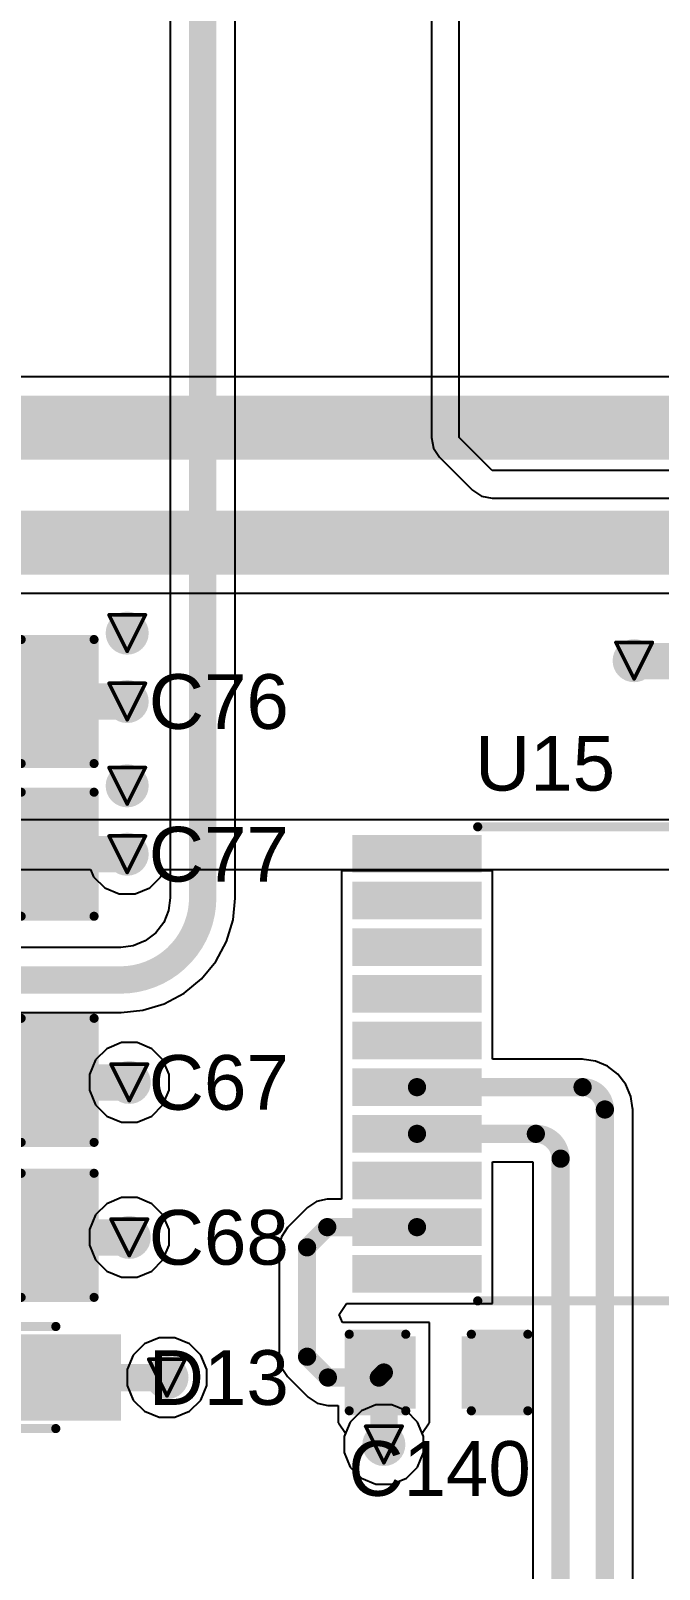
# Model space of a CAD drawing. Header units: inches. Extents: x 0 to 5359, y 0 to 5098.
# Drawn here: x 45.73 to 54.49, y 82.34 to 103.77 of the extents above; entities that cross this region are included whole.
import ezdxf

# ---------------------------------------------------------------- set-up
doc = ezdxf.new("R2010")
doc.units = ezdxf.units.IN
for name, color, linetype in [('Bottom Layer', 5, 'Continuous'), ('Drill Drawing', 1, 'Continuous'), ('Layer 1', 16, 'Continuous'), ('Layer 2', 76, 'Continuous'), ('Top Layer', 1, 'Continuous'), ('Top Overlay', 2, 'Continuous'), ('Top Paste', 8, 'Continuous'), ('Top Solder', 216, 'Continuous'), ('Via Holes', 16, 'Continuous')]:
    doc.layers.add(name, color=color, linetype=linetype)
doc.styles.add('Arial', font='', dxfattribs={"height": 0.2})
doc.styles.get('Arial').set_extended_font_data('Arial')

# ---------------------------------------------------------------- blocks, each defined once
blk = doc.blocks.new('M____SMP_10')
at = {"layer": 'Top Layer'}
for points in [[(-1.95, 0.55), (0.05, 0.55), (0.05, -0.55), (-1.95, -0.55)], [(0.55, 0.4), (1.35, 0.4), (1.35, -0.4), (0.55, -0.4)]]:
    blk.add_hatch(color=1, dxfattribs=at).paths.add_polyline_path(points)
at = {"layer": 'Top Overlay'}
for points in [[(1.143, 0.457), (1.422, 0.457), (1.422, 0.762), (1.143, 0.762)], [(1.753, 0.762), (1.397, 0.762), (1.397, -0.762), (1.753, -0.762)], [(1.143, -0.762), (1.422, -0.762), (1.422, -0.457), (1.143, -0.457)]]:
    blk.add_hatch(color=2, dxfattribs=at).paths.add_polyline_path(points)
at = {"layer": 'Top Paste'}
for points in [[(-1.95, 0.55), (0.05, 0.55), (0.05, -0.55), (-1.95, -0.55)], [(0.55, 0.4), (1.35, 0.4), (1.35, -0.4), (0.55, -0.4)]]:
    blk.add_hatch(color=8, dxfattribs=at).paths.add_polyline_path(points)
at = {"layer": 'Top Solder'}
for points in [[(-2.001, 0.601), (0.101, 0.601), (0.101, -0.601), (-2.001, -0.601)], [(0.499, 0.451), (1.401, 0.451), (1.401, -0.451), (0.499, -0.451)]]:
    blk.add_hatch(color=216, dxfattribs=at).paths.add_polyline_path(points)
at = {"layer": 'Top Overlay'}
for points in [[(1.143, 0.711, 0.127, 0.127, 0), (-1.092, 0.711, 0.127, 0.127, 0)], [(1.143, -0.711, 0.127, 0.127, 0), (-1.092, -0.711, 0.127, 0.127, 0)]]:
    blk.add_lwpolyline(points, format="xyseb", dxfattribs=at)
for points in [[(-1.124, 0.711, 0.0635, 0.0635, 1), (-1.06, 0.711, 0.0635, 0.0635, 1)], [(1.111, 0.711, 0.0635, 0.0635, 1), (1.175, 0.711, 0.0635, 0.0635, 1)], [(-1.124, -0.711, 0.0635, 0.0635, 1), (-1.06, -0.711, 0.0635, 0.0635, 1)], [(1.111, -0.711, 0.0635, 0.0635, 1), (1.175, -0.711, 0.0635, 0.0635, 1)]]:
    blk.add_lwpolyline(points, format="xyseb", close=True, dxfattribs=at)
blk = doc.blocks.new('TSSOP_20_28')
at = {"layer": 'Top Layer'}
for points in [[(-2, 3.085), (-2, 2.765), (-3.6, 2.765), (-3.6, 3.085)], [(3.6, 3.085), (3.6, 2.765), (2, 2.765), (2, 3.085)], [(-2, 2.435), (-2, 2.115), (-3.6, 2.115), (-3.6, 2.435)], [(3.6, 2.435), (3.6, 2.115), (2, 2.115), (2, 2.435)], [(-2, 1.785), (-2, 1.465), (-3.6, 1.465), (-3.6, 1.785)], [(3.6, 1.785), (3.6, 1.465), (2, 1.465), (2, 1.785)], [(-2, 1.135), (-2, 0.815), (-3.6, 0.815), (-3.6, 1.135)], [(3.6, 1.135), (3.6, 0.815), (2, 0.815), (2, 1.135)], [(-2, 0.485), (-2, 0.165), (-3.6, 0.165), (-3.6, 0.485)], [(3.6, 0.485), (3.6, 0.165), (2, 0.165), (2, 0.485)], [(-2, -0.165), (-2, -0.485), (-3.6, -0.485), (-3.6, -0.165)], [(3.6, -0.165), (3.6, -0.485), (2, -0.485), (2, -0.165)], [(-2, -0.815), (-2, -1.135), (-3.6, -1.135), (-3.6, -0.815)], [(3.6, -0.815), (3.6, -1.135), (2, -1.135), (2, -0.815)], [(-2, -1.465), (-2, -1.785), (-3.6, -1.785), (-3.6, -1.465)], [(3.6, -1.465), (3.6, -1.785), (2, -1.785), (2, -1.465)], [(-2, -2.115), (-2, -2.435), (-3.6, -2.435), (-3.6, -2.115)], [(3.6, -2.115), (3.6, -2.435), (2, -2.435), (2, -2.115)], [(-2, -2.765), (-2, -3.085), (-3.6, -3.085), (-3.6, -2.765)], [(3.6, -2.765), (3.6, -3.085), (2, -3.085), (2, -2.765)]]:
    blk.add_hatch(color=1, dxfattribs=at).paths.add_polyline_path(points)
at = {"layer": 'Top Overlay'}
blk.add_hatch(color=2, dxfattribs=at).paths.add_polyline_path([(-1.907, 2.692), (-1.729, 2.692), (-1.729, 3.124), (-1.907, 3.124)])
at = {"layer": 'Top Paste'}
for points in [[(-2, 3.085), (-2, 2.765), (-3.6, 2.765), (-3.6, 3.085)], [(3.6, 3.085), (3.6, 2.765), (2, 2.765), (2, 3.085)], [(-2, 2.435), (-2, 2.115), (-3.6, 2.115), (-3.6, 2.435)], [(3.6, 2.435), (3.6, 2.115), (2, 2.115), (2, 2.435)], [(-2, 1.785), (-2, 1.465), (-3.6, 1.465), (-3.6, 1.785)], [(3.6, 1.785), (3.6, 1.465), (2, 1.465), (2, 1.785)], [(-2, 1.135), (-2, 0.815), (-3.6, 0.815), (-3.6, 1.135)], [(3.6, 1.135), (3.6, 0.815), (2, 0.815), (2, 1.135)], [(-2, 0.485), (-2, 0.165), (-3.6, 0.165), (-3.6, 0.485)], [(3.6, 0.485), (3.6, 0.165), (2, 0.165), (2, 0.485)], [(-2, -0.165), (-2, -0.485), (-3.6, -0.485), (-3.6, -0.165)], [(3.6, -0.165), (3.6, -0.485), (2, -0.485), (2, -0.165)], [(-2, -0.815), (-2, -1.135), (-3.6, -1.135), (-3.6, -0.815)], [(3.6, -0.815), (3.6, -1.135), (2, -1.135), (2, -0.815)], [(-2, -1.465), (-2, -1.785), (-3.6, -1.785), (-3.6, -1.465)], [(3.6, -1.465), (3.6, -1.785), (2, -1.785), (2, -1.465)], [(-2, -2.115), (-2, -2.435), (-3.6, -2.435), (-3.6, -2.115)], [(3.6, -2.115), (3.6, -2.435), (2, -2.435), (2, -2.115)], [(-2, -2.765), (-2, -3.085), (-3.6, -3.085), (-3.6, -2.765)], [(3.6, -2.765), (3.6, -3.085), (2, -3.085), (2, -2.765)]]:
    blk.add_hatch(color=8, dxfattribs=at).paths.add_polyline_path(points)
at = {"layer": 'Top Solder'}
for points in [[(-1.898, 3.187), (-1.898, 2.663), (-3.702, 2.663), (-3.702, 3.187)], [(3.702, 3.187), (3.702, 2.663), (1.898, 2.663), (1.898, 3.187)], [(-1.898, 2.537), (-1.898, 2.013), (-3.702, 2.013), (-3.702, 2.537)], [(3.702, 2.537), (3.702, 2.013), (1.898, 2.013), (1.898, 2.537)], [(-1.898, 1.887), (-1.898, 1.363), (-3.702, 1.363), (-3.702, 1.887)], [(3.702, 1.887), (3.702, 1.363), (1.898, 1.363), (1.898, 1.887)], [(-1.898, 1.237), (-1.898, 0.713), (-3.702, 0.713), (-3.702, 1.237)], [(3.702, 1.237), (3.702, 0.713), (1.898, 0.713), (1.898, 1.237)], [(-1.898, 0.587), (-1.898, 0.063), (-3.702, 0.063), (-3.702, 0.587)], [(3.702, 0.587), (3.702, 0.063), (1.898, 0.063), (1.898, 0.587)], [(-1.898, -0.063), (-1.898, -0.587), (-3.702, -0.587), (-3.702, -0.063)], [(3.702, -0.063), (3.702, -0.587), (1.898, -0.587), (1.898, -0.063)], [(-1.898, -0.713), (-1.898, -1.237), (-3.702, -1.237), (-3.702, -0.713)], [(3.702, -0.713), (3.702, -1.237), (1.898, -1.237), (1.898, -0.713)], [(-1.898, -1.363), (-1.898, -1.887), (-3.702, -1.887), (-3.702, -1.363)], [(3.702, -1.363), (3.702, -1.887), (1.898, -1.887), (1.898, -1.363)], [(-1.898, -2.013), (-1.898, -2.537), (-3.702, -2.537), (-3.702, -2.013)], [(3.702, -2.013), (3.702, -2.537), (1.898, -2.537), (1.898, -2.013)], [(-1.898, -2.663), (-1.898, -3.187), (-3.702, -3.187), (-3.702, -2.663)], [(3.702, -2.663), (3.702, -3.187), (1.898, -3.187), (1.898, -2.663)]]:
    blk.add_hatch(color=216, dxfattribs=at).paths.add_polyline_path(points)
at = {"layer": 'Top Overlay'}
for points in [[(1.954, 3.302, 0.127, 0.127, 0), (-1.907, 3.302, 0.127, 0.127, 0)], [(-3.875, 3.086, 0.127, 0.127, 0), (-3.875, 2.832, 0.127, 0.127, 0)], [(-3.748, 2.959, 0.127, 0.127, 0), (-3.875, 3.086, 0.127, 0.127, 0)], [(-3.748, 2.959, 0.127, 0.127, 0), (-3.875, 2.832, 0.127, 0.127, 0)], [(1.954, -3.302, 0.127, 0.127, 0), (-1.907, -3.302, 0.127, 0.127, 0)]]:
    blk.add_lwpolyline(points, format="xyseb", dxfattribs=at)
for points in [[(-1.938, 3.302, 0.0635, 0.0635, 1), (-1.875, 3.302, 0.0635, 0.0635, 1)], [(1.922, 3.302, 0.0635, 0.0635, 1), (1.986, 3.302, 0.0635, 0.0635, 1)], [(-3.907, 3.086, 0.0635, 0.0635, 1), (-3.843, 3.086, 0.0635, 0.0635, 1)], [(-3.907, 3.086, 0.0635, 0.0635, 1), (-3.843, 3.086, 0.0635, 0.0635, 1)], [(-3.78, 2.959, 0.0635, 0.0635, 1), (-3.716, 2.959, 0.0635, 0.0635, 1)], [(-3.78, 2.959, 0.0635, 0.0635, 1), (-3.716, 2.959, 0.0635, 0.0635, 1)], [(-3.907, 2.832, 0.0635, 0.0635, 1), (-3.843, 2.832, 0.0635, 0.0635, 1)], [(-3.907, 2.832, 0.0635, 0.0635, 1), (-3.843, 2.832, 0.0635, 0.0635, 1)], [(-1.938, -3.302, 0.0635, 0.0635, 1), (-1.875, -3.302, 0.0635, 0.0635, 1)], [(1.922, -3.302, 0.0635, 0.0635, 1), (1.986, -3.302, 0.0635, 0.0635, 1)]]:
    blk.add_lwpolyline(points, format="xyseb", close=True, dxfattribs=at)
blk = doc.blocks.new('C___0603_226')
at = {"layer": 'Top Layer'}
for points in [[(-0.381, 0.445), (-0.381, -0.445), (-1.143, -0.445), (-1.143, 0.445)], [(1.143, 0.445), (1.143, -0.445), (0.381, -0.445), (0.381, 0.445)]]:
    blk.add_hatch(color=1, dxfattribs=at).paths.add_polyline_path(points)
at = {"layer": 'Top Paste'}
for points in [[(-0.381, 0.445), (-0.381, -0.445), (-1.143, -0.445), (-1.143, 0.445)], [(1.143, 0.445), (1.143, -0.445), (0.381, -0.445), (0.381, 0.445)]]:
    blk.add_hatch(color=8, dxfattribs=at).paths.add_polyline_path(points)
at = {"layer": 'Top Solder'}
for points in [[(-0.321, 0.504), (-0.321, -0.504), (-1.203, -0.504), (-1.203, 0.504)], [(1.203, 0.504), (1.203, -0.504), (0.321, -0.504), (0.321, 0.504)]]:
    blk.add_hatch(color=216, dxfattribs=at).paths.add_polyline_path(points)
at = {"layer": 'Top Overlay'}
for points in [[(-1.245, 0.533, 0.127, 0.127, 0), (-1.245, -0.533, 0.127, 0.127, 0)], [(-0.457, 0.533, 0.127, 0.127, 0), (-1.245, 0.533, 0.127, 0.127, 0)], [(1.245, 0.533, 0.127, 0.127, 0), (0.457, 0.533, 0.127, 0.127, 0)], [(1.245, 0.533, 0.127, 0.127, 0), (1.245, -0.533, 0.127, 0.127, 0)], [(-0.457, -0.533, 0.127, 0.127, 0), (-1.245, -0.533, 0.127, 0.127, 0)], [(1.245, -0.533, 0.127, 0.127, 0), (0.457, -0.533, 0.127, 0.127, 0)]]:
    blk.add_lwpolyline(points, format="xyseb", dxfattribs=at)
for points in [[(-1.276, 0.533, 0.0635, 0.0635, 1), (-1.213, 0.533, 0.0635, 0.0635, 1)], [(-1.276, 0.533, 0.0635, 0.0635, 1), (-1.213, 0.533, 0.0635, 0.0635, 1)], [(-0.489, 0.533, 0.0635, 0.0635, 1), (-0.425, 0.533, 0.0635, 0.0635, 1)], [(0.425, 0.533, 0.0635, 0.0635, 1), (0.489, 0.533, 0.0635, 0.0635, 1)], [(1.213, 0.533, 0.0635, 0.0635, 1), (1.276, 0.533, 0.0635, 0.0635, 1)], [(1.213, 0.533, 0.0635, 0.0635, 1), (1.276, 0.533, 0.0635, 0.0635, 1)], [(-1.276, -0.533, 0.0635, 0.0635, 1), (-1.213, -0.533, 0.0635, 0.0635, 1)], [(-1.276, -0.533, 0.0635, 0.0635, 1), (-1.213, -0.533, 0.0635, 0.0635, 1)], [(-0.489, -0.533, 0.0635, 0.0635, 1), (-0.425, -0.533, 0.0635, 0.0635, 1)], [(0.425, -0.533, 0.0635, 0.0635, 1), (0.489, -0.533, 0.0635, 0.0635, 1)], [(1.213, -0.533, 0.0635, 0.0635, 1), (1.276, -0.533, 0.0635, 0.0635, 1)], [(1.213, -0.533, 0.0635, 0.0635, 1), (1.276, -0.533, 0.0635, 0.0635, 1)]]:
    blk.add_lwpolyline(points, format="xyseb", close=True, dxfattribs=at)
blk = doc.blocks.new('C___0805_289')
at = {"layer": 'Top Layer'}
for points in [[(-1.524, 0.762), (-0.508, 0.762), (-0.508, -0.762), (-1.524, -0.762)], [(0.508, 0.762), (1.524, 0.762), (1.524, -0.762), (0.508, -0.762)]]:
    blk.add_hatch(color=1, dxfattribs=at).paths.add_polyline_path(points)
at = {"layer": 'Top Paste'}
for points in [[(-1.524, 0.762), (-0.508, 0.762), (-0.508, -0.762), (-1.524, -0.762)], [(0.508, 0.762), (1.524, 0.762), (1.524, -0.762), (0.508, -0.762)]]:
    blk.add_hatch(color=8, dxfattribs=at).paths.add_polyline_path(points)
at = {"layer": 'Top Solder'}
for points in [[(-1.594, 0.832), (-0.438, 0.832), (-0.438, -0.832), (-1.594, -0.832)], [(0.438, 0.832), (1.594, 0.832), (1.594, -0.832), (0.438, -0.832)]]:
    blk.add_hatch(color=216, dxfattribs=at).paths.add_polyline_path(points)
at = {"layer": 'Top Overlay'}
for points in [[(-0.61, 0.864, 0.127, 0.127, 0), (-1.626, 0.864, 0.127, 0.127, 0)], [(-1.626, 0.864, 0.127, 0.127, 0), (-1.626, -0.864, 0.127, 0.127, 0)], [(1.626, 0.864, 0.127, 0.127, 0), (0.61, 0.864, 0.127, 0.127, 0)], [(1.626, 0.864, 0.127, 0.127, 0), (1.626, -0.864, 0.127, 0.127, 0)], [(-0.61, -0.864, 0.127, 0.127, 0), (-1.626, -0.864, 0.127, 0.127, 0)], [(1.626, -0.864, 0.127, 0.127, 0), (0.61, -0.864, 0.127, 0.127, 0)]]:
    blk.add_lwpolyline(points, format="xyseb", dxfattribs=at)
for points in [[(-1.657, 0.864, 0.0635, 0.0635, 1), (-1.594, 0.864, 0.0635, 0.0635, 1)], [(-1.657, 0.864, 0.0635, 0.0635, 1), (-1.594, 0.864, 0.0635, 0.0635, 1)], [(-0.641, 0.864, 0.0635, 0.0635, 1), (-0.578, 0.864, 0.0635, 0.0635, 1)], [(0.578, 0.864, 0.0635, 0.0635, 1), (0.641, 0.864, 0.0635, 0.0635, 1)], [(1.594, 0.864, 0.0635, 0.0635, 1), (1.657, 0.864, 0.0635, 0.0635, 1)], [(1.594, 0.864, 0.0635, 0.0635, 1), (1.657, 0.864, 0.0635, 0.0635, 1)], [(-1.657, -0.864, 0.0635, 0.0635, 1), (-1.594, -0.864, 0.0635, 0.0635, 1)], [(-1.657, -0.864, 0.0635, 0.0635, 1), (-1.594, -0.864, 0.0635, 0.0635, 1)], [(-0.641, -0.864, 0.0635, 0.0635, 1), (-0.578, -0.864, 0.0635, 0.0635, 1)], [(0.578, -0.864, 0.0635, 0.0635, 1), (0.641, -0.864, 0.0635, 0.0635, 1)], [(1.594, -0.864, 0.0635, 0.0635, 1), (1.657, -0.864, 0.0635, 0.0635, 1)], [(1.594, -0.864, 0.0635, 0.0635, 1), (1.657, -0.864, 0.0635, 0.0635, 1)]]:
    blk.add_lwpolyline(points, format="xyseb", close=True, dxfattribs=at)
blk = doc.blocks.new('C___0805_290')
at = {"layer": 'Top Layer'}
for points in [[(-1.524, 0.762), (-0.508, 0.762), (-0.508, -0.762), (-1.524, -0.762)], [(0.508, 0.762), (1.524, 0.762), (1.524, -0.762), (0.508, -0.762)]]:
    blk.add_hatch(color=1, dxfattribs=at).paths.add_polyline_path(points)
at = {"layer": 'Top Paste'}
for points in [[(-1.524, 0.762), (-0.508, 0.762), (-0.508, -0.762), (-1.524, -0.762)], [(0.508, 0.762), (1.524, 0.762), (1.524, -0.762), (0.508, -0.762)]]:
    blk.add_hatch(color=8, dxfattribs=at).paths.add_polyline_path(points)
at = {"layer": 'Top Solder'}
for points in [[(-1.594, 0.832), (-0.438, 0.832), (-0.438, -0.832), (-1.594, -0.832)], [(0.438, 0.832), (1.594, 0.832), (1.594, -0.832), (0.438, -0.832)]]:
    blk.add_hatch(color=216, dxfattribs=at).paths.add_polyline_path(points)
at = {"layer": 'Top Overlay'}
for points in [[(-0.61, 0.864, 0.127, 0.127, 0), (-1.626, 0.864, 0.127, 0.127, 0)], [(-1.626, 0.864, 0.127, 0.127, 0), (-1.626, -0.864, 0.127, 0.127, 0)], [(1.626, 0.864, 0.127, 0.127, 0), (0.61, 0.864, 0.127, 0.127, 0)], [(1.626, 0.864, 0.127, 0.127, 0), (1.626, -0.864, 0.127, 0.127, 0)], [(-0.61, -0.864, 0.127, 0.127, 0), (-1.626, -0.864, 0.127, 0.127, 0)], [(1.626, -0.864, 0.127, 0.127, 0), (0.61, -0.864, 0.127, 0.127, 0)]]:
    blk.add_lwpolyline(points, format="xyseb", dxfattribs=at)
for points in [[(-1.657, 0.864, 0.0635, 0.0635, 1), (-1.594, 0.864, 0.0635, 0.0635, 1)], [(-1.657, 0.864, 0.0635, 0.0635, 1), (-1.594, 0.864, 0.0635, 0.0635, 1)], [(-0.641, 0.864, 0.0635, 0.0635, 1), (-0.578, 0.864, 0.0635, 0.0635, 1)], [(0.578, 0.864, 0.0635, 0.0635, 1), (0.641, 0.864, 0.0635, 0.0635, 1)], [(1.594, 0.864, 0.0635, 0.0635, 1), (1.657, 0.864, 0.0635, 0.0635, 1)], [(1.594, 0.864, 0.0635, 0.0635, 1), (1.657, 0.864, 0.0635, 0.0635, 1)], [(-1.657, -0.864, 0.0635, 0.0635, 1), (-1.594, -0.864, 0.0635, 0.0635, 1)], [(-1.657, -0.864, 0.0635, 0.0635, 1), (-1.594, -0.864, 0.0635, 0.0635, 1)], [(-0.641, -0.864, 0.0635, 0.0635, 1), (-0.578, -0.864, 0.0635, 0.0635, 1)], [(0.578, -0.864, 0.0635, 0.0635, 1), (0.641, -0.864, 0.0635, 0.0635, 1)], [(1.594, -0.864, 0.0635, 0.0635, 1), (1.657, -0.864, 0.0635, 0.0635, 1)], [(1.594, -0.864, 0.0635, 0.0635, 1), (1.657, -0.864, 0.0635, 0.0635, 1)]]:
    blk.add_lwpolyline(points, format="xyseb", close=True, dxfattribs=at)
blk = doc.blocks.new('C___0805_298')
at = {"layer": 'Top Layer'}
for points in [[(-1.524, 0.762), (-0.508, 0.762), (-0.508, -0.762), (-1.524, -0.762)], [(0.508, 0.762), (1.524, 0.762), (1.524, -0.762), (0.508, -0.762)]]:
    blk.add_hatch(color=1, dxfattribs=at).paths.add_polyline_path(points)
at = {"layer": 'Top Paste'}
for points in [[(-1.524, 0.762), (-0.508, 0.762), (-0.508, -0.762), (-1.524, -0.762)], [(0.508, 0.762), (1.524, 0.762), (1.524, -0.762), (0.508, -0.762)]]:
    blk.add_hatch(color=8, dxfattribs=at).paths.add_polyline_path(points)
at = {"layer": 'Top Solder'}
for points in [[(-1.594, 0.832), (-0.438, 0.832), (-0.438, -0.832), (-1.594, -0.832)], [(0.438, 0.832), (1.594, 0.832), (1.594, -0.832), (0.438, -0.832)]]:
    blk.add_hatch(color=216, dxfattribs=at).paths.add_polyline_path(points)
at = {"layer": 'Top Overlay'}
for points in [[(-1.626, 0.864, 0.127, 0.127, 0), (-1.626, -0.864, 0.127, 0.127, 0)], [(-0.61, 0.864, 0.127, 0.127, 0), (-1.626, 0.864, 0.127, 0.127, 0)], [(1.626, 0.864, 0.127, 0.127, 0), (0.61, 0.864, 0.127, 0.127, 0)], [(1.626, 0.864, 0.127, 0.127, 0), (1.626, -0.864, 0.127, 0.127, 0)], [(-0.61, -0.864, 0.127, 0.127, 0), (-1.626, -0.864, 0.127, 0.127, 0)], [(1.626, -0.864, 0.127, 0.127, 0), (0.61, -0.864, 0.127, 0.127, 0)]]:
    blk.add_lwpolyline(points, format="xyseb", dxfattribs=at)
for points in [[(-1.657, 0.864, 0.0635, 0.0635, 1), (-1.594, 0.864, 0.0635, 0.0635, 1)], [(-1.657, 0.864, 0.0635, 0.0635, 1), (-1.594, 0.864, 0.0635, 0.0635, 1)], [(-0.641, 0.864, 0.0635, 0.0635, 1), (-0.578, 0.864, 0.0635, 0.0635, 1)], [(0.578, 0.864, 0.0635, 0.0635, 1), (0.641, 0.864, 0.0635, 0.0635, 1)], [(1.594, 0.864, 0.0635, 0.0635, 1), (1.657, 0.864, 0.0635, 0.0635, 1)], [(1.594, 0.864, 0.0635, 0.0635, 1), (1.657, 0.864, 0.0635, 0.0635, 1)], [(-1.657, -0.864, 0.0635, 0.0635, 1), (-1.594, -0.864, 0.0635, 0.0635, 1)], [(-1.657, -0.864, 0.0635, 0.0635, 1), (-1.594, -0.864, 0.0635, 0.0635, 1)], [(-0.641, -0.864, 0.0635, 0.0635, 1), (-0.578, -0.864, 0.0635, 0.0635, 1)], [(0.578, -0.864, 0.0635, 0.0635, 1), (0.641, -0.864, 0.0635, 0.0635, 1)], [(1.594, -0.864, 0.0635, 0.0635, 1), (1.657, -0.864, 0.0635, 0.0635, 1)], [(1.594, -0.864, 0.0635, 0.0635, 1), (1.657, -0.864, 0.0635, 0.0635, 1)]]:
    blk.add_lwpolyline(points, format="xyseb", close=True, dxfattribs=at)
blk = doc.blocks.new('C___0805_299')
at = {"layer": 'Top Layer'}
for points in [[(-1.524, 0.762), (-0.508, 0.762), (-0.508, -0.762), (-1.524, -0.762)], [(0.508, 0.762), (1.524, 0.762), (1.524, -0.762), (0.508, -0.762)]]:
    blk.add_hatch(color=1, dxfattribs=at).paths.add_polyline_path(points)
at = {"layer": 'Top Paste'}
for points in [[(-1.524, 0.762), (-0.508, 0.762), (-0.508, -0.762), (-1.524, -0.762)], [(0.508, 0.762), (1.524, 0.762), (1.524, -0.762), (0.508, -0.762)]]:
    blk.add_hatch(color=8, dxfattribs=at).paths.add_polyline_path(points)
at = {"layer": 'Top Solder'}
for points in [[(-1.594, 0.832), (-0.438, 0.832), (-0.438, -0.832), (-1.594, -0.832)], [(0.438, 0.832), (1.594, 0.832), (1.594, -0.832), (0.438, -0.832)]]:
    blk.add_hatch(color=216, dxfattribs=at).paths.add_polyline_path(points)
at = {"layer": 'Top Overlay'}
for points in [[(-0.61, 0.864, 0.127, 0.127, 0), (-1.626, 0.864, 0.127, 0.127, 0)], [(-1.626, 0.864, 0.127, 0.127, 0), (-1.626, -0.864, 0.127, 0.127, 0)], [(1.626, 0.864, 0.127, 0.127, 0), (0.61, 0.864, 0.127, 0.127, 0)], [(1.626, 0.864, 0.127, 0.127, 0), (1.626, -0.864, 0.127, 0.127, 0)], [(-0.61, -0.864, 0.127, 0.127, 0), (-1.626, -0.864, 0.127, 0.127, 0)], [(1.626, -0.864, 0.127, 0.127, 0), (0.61, -0.864, 0.127, 0.127, 0)]]:
    blk.add_lwpolyline(points, format="xyseb", dxfattribs=at)
for points in [[(-1.657, 0.864, 0.0635, 0.0635, 1), (-1.594, 0.864, 0.0635, 0.0635, 1)], [(-1.657, 0.864, 0.0635, 0.0635, 1), (-1.594, 0.864, 0.0635, 0.0635, 1)], [(-0.641, 0.864, 0.0635, 0.0635, 1), (-0.578, 0.864, 0.0635, 0.0635, 1)], [(0.578, 0.864, 0.0635, 0.0635, 1), (0.641, 0.864, 0.0635, 0.0635, 1)], [(1.594, 0.864, 0.0635, 0.0635, 1), (1.657, 0.864, 0.0635, 0.0635, 1)], [(1.594, 0.864, 0.0635, 0.0635, 1), (1.657, 0.864, 0.0635, 0.0635, 1)], [(-1.657, -0.864, 0.0635, 0.0635, 1), (-1.594, -0.864, 0.0635, 0.0635, 1)], [(-1.657, -0.864, 0.0635, 0.0635, 1), (-1.594, -0.864, 0.0635, 0.0635, 1)], [(-0.641, -0.864, 0.0635, 0.0635, 1), (-0.578, -0.864, 0.0635, 0.0635, 1)], [(0.578, -0.864, 0.0635, 0.0635, 1), (0.641, -0.864, 0.0635, 0.0635, 1)], [(1.594, -0.864, 0.0635, 0.0635, 1), (1.657, -0.864, 0.0635, 0.0635, 1)], [(1.594, -0.864, 0.0635, 0.0635, 1), (1.657, -0.864, 0.0635, 0.0635, 1)]]:
    blk.add_lwpolyline(points, format="xyseb", close=True, dxfattribs=at)

msp = doc.modelspace()

# ---------------------------------------------------------------- hatches: boundary and pattern name
at = {"layer": 'Bottom Layer'}
h = msp.add_hatch(color=5, dxfattribs=at)
edge = h.paths.add_edge_path()
edge.add_arc((47.07, 95.384), 0.3, 0, 360)
h = msp.add_hatch(color=5, dxfattribs=at)
edge = h.paths.add_edge_path()
edge.add_arc((54.136, 95), 0.3, 0, 360)
h = msp.add_hatch(color=5, dxfattribs=at)
edge = h.paths.add_edge_path()
edge.add_arc((47.07, 94.431), 0.3, 0, 360)
h = msp.add_hatch(color=5, dxfattribs=at)
edge = h.paths.add_edge_path()
edge.add_arc((47.07, 93.257), 0.3, 0, 360)
h = msp.add_hatch(color=5, dxfattribs=at)
edge = h.paths.add_edge_path()
edge.add_arc((47.07, 92.304), 0.3, 0, 360)
h = msp.add_hatch(color=5, dxfattribs=at)
edge = h.paths.add_edge_path()
edge.add_arc((47.099, 89.125), 0.3, 0, 360)
h = msp.add_hatch(color=5, dxfattribs=at)
edge = h.paths.add_edge_path()
edge.add_arc((47.099, 86.966), 0.3, 0, 360)
h = msp.add_hatch(color=5, dxfattribs=at)
edge = h.paths.add_edge_path()
edge.add_arc((47.625, 85.014), 0.3, 0, 360)
h = msp.add_hatch(color=5, dxfattribs=at)
edge = h.paths.add_edge_path()
edge.add_arc((50.648, 84.081), 0.3, 0, 360)
at = {"layer": 'Layer 1'}
h = msp.add_hatch(color=16, dxfattribs=at)
edge = h.paths.add_edge_path()
edge.add_arc((47.07, 95.384), 0.3, 0, 360)
h = msp.add_hatch(color=16, dxfattribs=at)
edge = h.paths.add_edge_path()
edge.add_arc((54.136, 95), 0.3, 0, 360)
h = msp.add_hatch(color=16, dxfattribs=at)
edge = h.paths.add_edge_path()
edge.add_arc((47.07, 94.431), 0.3, 0, 360)
h = msp.add_hatch(color=16, dxfattribs=at)
edge = h.paths.add_edge_path()
edge.add_arc((47.07, 93.257), 0.3, 0, 360)
h = msp.add_hatch(color=16, dxfattribs=at)
edge = h.paths.add_edge_path()
edge.add_arc((47.07, 92.304), 0.3, 0, 360)
h = msp.add_hatch(color=16, dxfattribs=at)
edge = h.paths.add_edge_path()
edge.add_arc((47.099, 89.125), 0.3, 0, 360)
h = msp.add_hatch(color=16, dxfattribs=at)
edge = h.paths.add_edge_path()
edge.add_arc((47.099, 86.966), 0.3, 0, 360)
h = msp.add_hatch(color=16, dxfattribs=at)
edge = h.paths.add_edge_path()
edge.add_arc((47.625, 85.014), 0.3, 0, 360)
h = msp.add_hatch(color=16, dxfattribs=at)
edge = h.paths.add_edge_path()
edge.add_arc((50.648, 84.081), 0.3, 0, 360)
at = {"layer": 'Layer 2'}
h = msp.add_hatch(color=76, dxfattribs=at)
edge = h.paths.add_edge_path()
edge.add_arc((47.07, 95.384), 0.3, 0, 360)
h = msp.add_hatch(color=76, dxfattribs=at)
edge = h.paths.add_edge_path()
edge.add_arc((54.136, 95), 0.3, 0, 360)
h = msp.add_hatch(color=76, dxfattribs=at)
edge = h.paths.add_edge_path()
edge.add_arc((47.07, 94.431), 0.3, 0, 360)
h = msp.add_hatch(color=76, dxfattribs=at)
edge = h.paths.add_edge_path()
edge.add_arc((47.07, 93.257), 0.3, 0, 360)
h = msp.add_hatch(color=76, dxfattribs=at)
edge = h.paths.add_edge_path()
edge.add_arc((47.07, 92.304), 0.3, 0, 360)
h = msp.add_hatch(color=76, dxfattribs=at)
edge = h.paths.add_edge_path()
edge.add_arc((47.099, 89.125), 0.3, 0, 360)
h = msp.add_hatch(color=76, dxfattribs=at)
edge = h.paths.add_edge_path()
edge.add_arc((47.099, 86.966), 0.3, 0, 360)
h = msp.add_hatch(color=76, dxfattribs=at)
edge = h.paths.add_edge_path()
edge.add_arc((47.625, 85.014), 0.3, 0, 360)
h = msp.add_hatch(color=76, dxfattribs=at)
edge = h.paths.add_edge_path()
edge.add_arc((50.648, 84.081), 0.3, 0, 360)
at = {"layer": 'Top Layer'}
h = msp.add_hatch(color=1, dxfattribs=at)
edge = h.paths.add_edge_path()
edge.add_arc((47.07, 95.384), 0.3, 0, 360)
h = msp.add_hatch(color=1, dxfattribs=at)
edge = h.paths.add_edge_path()
edge.add_arc((54.136, 95), 0.3, 0, 360)
h = msp.add_hatch(color=1, dxfattribs=at)
edge = h.paths.add_edge_path()
edge.add_arc((47.07, 94.431), 0.3, 0, 360)
h = msp.add_hatch(color=1, dxfattribs=at)
edge = h.paths.add_edge_path()
edge.add_arc((47.07, 93.257), 0.3, 0, 360)
h = msp.add_hatch(color=1, dxfattribs=at)
edge = h.paths.add_edge_path()
edge.add_arc((47.07, 92.304), 0.3, 0, 360)
h = msp.add_hatch(color=1, dxfattribs=at)
edge = h.paths.add_edge_path()
edge.add_arc((47.099, 89.125), 0.3, 0, 360)
h = msp.add_hatch(color=1, dxfattribs=at)
edge = h.paths.add_edge_path()
edge.add_arc((47.099, 86.966), 0.3, 0, 360)
h = msp.add_hatch(color=1, dxfattribs=at)
edge = h.paths.add_edge_path()
edge.add_arc((47.625, 85.014), 0.3, 0, 360)
h = msp.add_hatch(color=1, dxfattribs=at)
edge = h.paths.add_edge_path()
edge.add_arc((50.648, 84.081), 0.3, 0, 360)
at = {"layer": 'Via Holes'}
h = msp.add_hatch(color=7, dxfattribs=at)
edge = h.paths.add_edge_path()
edge.add_arc((47.07, 95.384), 0.15, 0, 360)
h = msp.add_hatch(color=7, dxfattribs=at)
edge = h.paths.add_edge_path()
edge.add_arc((54.136, 95), 0.15, 0, 360)
h = msp.add_hatch(color=7, dxfattribs=at)
edge = h.paths.add_edge_path()
edge.add_arc((47.07, 94.431), 0.15, 0, 360)
h = msp.add_hatch(color=7, dxfattribs=at)
edge = h.paths.add_edge_path()
edge.add_arc((47.07, 93.257), 0.15, 0, 360)
h = msp.add_hatch(color=7, dxfattribs=at)
edge = h.paths.add_edge_path()
edge.add_arc((47.07, 92.304), 0.15, 0, 360)
h = msp.add_hatch(color=7, dxfattribs=at)
edge = h.paths.add_edge_path()
edge.add_arc((47.099, 89.125), 0.15, 0, 360)
h = msp.add_hatch(color=7, dxfattribs=at)
edge = h.paths.add_edge_path()
edge.add_arc((47.099, 86.966), 0.15, 0, 360)
h = msp.add_hatch(color=7, dxfattribs=at)
edge = h.paths.add_edge_path()
edge.add_arc((47.625, 85.014), 0.15, 0, 360)
h = msp.add_hatch(color=7, dxfattribs=at)
edge = h.paths.add_edge_path()
edge.add_arc((50.648, 84.081), 0.15, 0, 360)

# ---------------------------------------------------------------- linework, layer by layer
at = {"layer": 'Bottom Layer'}
for p, q in [((55.601, 98.952), (40.095, 98.952)), ((45.36, 95.939), (55.742, 95.939)), ((50.334, 84.55), (50.178, 84.394)), ((50.538, 84.635), (50.334, 84.55)), ((50.758, 84.635), (50.538, 84.635)), ((50.962, 84.55), (50.758, 84.635)), ((51.117, 84.394), (50.962, 84.55)), ((50.178, 84.394), (50.094, 84.191)), ((51.202, 84.191), (51.117, 84.394)), ((50.094, 84.191), (50.094, 83.97)), ((51.202, 83.97), (51.202, 84.191)), ((50.094, 83.97), (50.178, 83.767)), ((51.117, 83.767), (51.202, 83.97)), ((50.178, 83.767), (50.334, 83.611)), ((50.334, 83.611), (50.538, 83.527)), ((50.758, 83.527), (50.962, 83.611)), ((50.962, 83.611), (51.117, 83.767)), ((50.538, 83.527), (50.758, 83.527))]:
    msp.add_line(p, q, dxfattribs=at)
for points in [[(40.095, 98.247, 0.889, 0.889, 0), (55.601, 98.247, 0.889, 0.889, 0)], [(40.638, 96.643, 0.889, 0.889, 0), (55.742, 96.643, 0.889, 0.889, 0)]]:
    msp.add_lwpolyline(points, format="xyseb", dxfattribs=at)
at = {"layer": 'Drill Drawing'}
for points in [[(46.816, 95.638, 0.0508, 0.0508, 0), (47.324, 95.638, 0.0508, 0.0508, 0)], [(46.816, 95.638, 0.0508, 0.0508, 0), (47.07, 95.13, 0.0508, 0.0508, 0)], [(47.07, 95.13, 0.0508, 0.0508, 0), (47.324, 95.638, 0.0508, 0.0508, 0)], [(53.882, 95.254, 0.0508, 0.0508, 0), (54.39, 95.254, 0.0508, 0.0508, 0)], [(53.882, 95.254, 0.0508, 0.0508, 0), (54.136, 94.746, 0.0508, 0.0508, 0)], [(54.136, 94.746, 0.0508, 0.0508, 0), (54.39, 95.254, 0.0508, 0.0508, 0)], [(46.816, 94.685, 0.0508, 0.0508, 0), (47.324, 94.685, 0.0508, 0.0508, 0)], [(46.816, 94.685, 0.0508, 0.0508, 0), (47.07, 94.177, 0.0508, 0.0508, 0)], [(47.07, 94.177, 0.0508, 0.0508, 0), (47.324, 94.685, 0.0508, 0.0508, 0)], [(46.816, 93.511, 0.0508, 0.0508, 0), (47.324, 93.511, 0.0508, 0.0508, 0)], [(46.816, 93.511, 0.0508, 0.0508, 0), (47.07, 93.003, 0.0508, 0.0508, 0)], [(47.07, 93.003, 0.0508, 0.0508, 0), (47.324, 93.511, 0.0508, 0.0508, 0)], [(46.816, 92.558, 0.0508, 0.0508, 0), (47.324, 92.558, 0.0508, 0.0508, 0)], [(46.816, 92.558, 0.0508, 0.0508, 0), (47.07, 92.05, 0.0508, 0.0508, 0)], [(47.07, 92.05, 0.0508, 0.0508, 0), (47.324, 92.558, 0.0508, 0.0508, 0)], [(46.845, 89.379, 0.0508, 0.0508, 0), (47.353, 89.379, 0.0508, 0.0508, 0)], [(46.845, 89.379, 0.0508, 0.0508, 0), (47.099, 88.871, 0.0508, 0.0508, 0)], [(47.099, 88.871, 0.0508, 0.0508, 0), (47.353, 89.379, 0.0508, 0.0508, 0)], [(46.845, 87.22, 0.0508, 0.0508, 0), (47.353, 87.22, 0.0508, 0.0508, 0)], [(46.845, 87.22, 0.0508, 0.0508, 0), (47.099, 86.712, 0.0508, 0.0508, 0)], [(47.099, 86.712, 0.0508, 0.0508, 0), (47.353, 87.22, 0.0508, 0.0508, 0)], [(47.371, 85.268, 0.0508, 0.0508, 0), (47.879, 85.268, 0.0508, 0.0508, 0)], [(47.371, 85.268, 0.0508, 0.0508, 0), (47.625, 84.76, 0.0508, 0.0508, 0)], [(47.625, 84.76, 0.0508, 0.0508, 0), (47.879, 85.268, 0.0508, 0.0508, 0)], [(50.394, 84.335, 0.0508, 0.0508, 0), (50.902, 84.335, 0.0508, 0.0508, 0)], [(50.394, 84.335, 0.0508, 0.0508, 0), (50.648, 83.827, 0.0508, 0.0508, 0)], [(50.648, 83.827, 0.0508, 0.0508, 0), (50.902, 84.335, 0.0508, 0.0508, 0)]]:
    msp.add_lwpolyline(points, format="xyseb", dxfattribs=at)
for points in [[(46.804, 95.638, 0.0254, 0.0254, 1), (46.829, 95.638, 0.0254, 0.0254, 1)], [(46.804, 95.638, 0.0254, 0.0254, 1), (46.829, 95.638, 0.0254, 0.0254, 1)], [(47.312, 95.638, 0.0254, 0.0254, 1), (47.337, 95.638, 0.0254, 0.0254, 1)], [(47.312, 95.638, 0.0254, 0.0254, 1), (47.337, 95.638, 0.0254, 0.0254, 1)], [(47.058, 95.13, 0.0254, 0.0254, 1), (47.083, 95.13, 0.0254, 0.0254, 1)], [(47.058, 95.13, 0.0254, 0.0254, 1), (47.083, 95.13, 0.0254, 0.0254, 1)], [(53.869, 95.254, 0.0254, 0.0254, 1), (53.894, 95.254, 0.0254, 0.0254, 1)], [(53.869, 95.254, 0.0254, 0.0254, 1), (53.894, 95.254, 0.0254, 0.0254, 1)], [(54.377, 95.254, 0.0254, 0.0254, 1), (54.402, 95.254, 0.0254, 0.0254, 1)], [(54.377, 95.254, 0.0254, 0.0254, 1), (54.402, 95.254, 0.0254, 0.0254, 1)], [(54.123, 94.746, 0.0254, 0.0254, 1), (54.148, 94.746, 0.0254, 0.0254, 1)], [(54.123, 94.746, 0.0254, 0.0254, 1), (54.148, 94.746, 0.0254, 0.0254, 1)], [(46.804, 94.685, 0.0254, 0.0254, 1), (46.829, 94.685, 0.0254, 0.0254, 1)], [(46.804, 94.685, 0.0254, 0.0254, 1), (46.829, 94.685, 0.0254, 0.0254, 1)], [(47.312, 94.685, 0.0254, 0.0254, 1), (47.337, 94.685, 0.0254, 0.0254, 1)], [(47.312, 94.685, 0.0254, 0.0254, 1), (47.337, 94.685, 0.0254, 0.0254, 1)], [(47.058, 94.177, 0.0254, 0.0254, 1), (47.083, 94.177, 0.0254, 0.0254, 1)], [(47.058, 94.177, 0.0254, 0.0254, 1), (47.083, 94.177, 0.0254, 0.0254, 1)], [(46.804, 93.511, 0.0254, 0.0254, 1), (46.829, 93.511, 0.0254, 0.0254, 1)], [(46.804, 93.511, 0.0254, 0.0254, 1), (46.829, 93.511, 0.0254, 0.0254, 1)], [(47.312, 93.511, 0.0254, 0.0254, 1), (47.337, 93.511, 0.0254, 0.0254, 1)], [(47.312, 93.511, 0.0254, 0.0254, 1), (47.337, 93.511, 0.0254, 0.0254, 1)], [(47.058, 93.003, 0.0254, 0.0254, 1), (47.083, 93.003, 0.0254, 0.0254, 1)], [(47.058, 93.003, 0.0254, 0.0254, 1), (47.083, 93.003, 0.0254, 0.0254, 1)], [(46.804, 92.558, 0.0254, 0.0254, 1), (46.829, 92.558, 0.0254, 0.0254, 1)], [(46.804, 92.558, 0.0254, 0.0254, 1), (46.829, 92.558, 0.0254, 0.0254, 1)], [(47.312, 92.558, 0.0254, 0.0254, 1), (47.337, 92.558, 0.0254, 0.0254, 1)], [(47.312, 92.558, 0.0254, 0.0254, 1), (47.337, 92.558, 0.0254, 0.0254, 1)], [(47.058, 92.05, 0.0254, 0.0254, 1), (47.083, 92.05, 0.0254, 0.0254, 1)], [(47.058, 92.05, 0.0254, 0.0254, 1), (47.083, 92.05, 0.0254, 0.0254, 1)], [(46.832, 89.379, 0.0254, 0.0254, 1), (46.858, 89.379, 0.0254, 0.0254, 1)], [(46.832, 89.379, 0.0254, 0.0254, 1), (46.858, 89.379, 0.0254, 0.0254, 1)], [(47.34, 89.379, 0.0254, 0.0254, 1), (47.366, 89.379, 0.0254, 0.0254, 1)], [(47.34, 89.379, 0.0254, 0.0254, 1), (47.366, 89.379, 0.0254, 0.0254, 1)], [(47.086, 88.871, 0.0254, 0.0254, 1), (47.112, 88.871, 0.0254, 0.0254, 1)], [(47.086, 88.871, 0.0254, 0.0254, 1), (47.112, 88.871, 0.0254, 0.0254, 1)], [(46.832, 87.22, 0.0254, 0.0254, 1), (46.858, 87.22, 0.0254, 0.0254, 1)], [(46.832, 87.22, 0.0254, 0.0254, 1), (46.858, 87.22, 0.0254, 0.0254, 1)], [(47.34, 87.22, 0.0254, 0.0254, 1), (47.366, 87.22, 0.0254, 0.0254, 1)], [(47.34, 87.22, 0.0254, 0.0254, 1), (47.366, 87.22, 0.0254, 0.0254, 1)], [(47.086, 86.712, 0.0254, 0.0254, 1), (47.112, 86.712, 0.0254, 0.0254, 1)], [(47.086, 86.712, 0.0254, 0.0254, 1), (47.112, 86.712, 0.0254, 0.0254, 1)], [(47.358, 85.268, 0.0254, 0.0254, 1), (47.384, 85.268, 0.0254, 0.0254, 1)], [(47.358, 85.268, 0.0254, 0.0254, 1), (47.384, 85.268, 0.0254, 0.0254, 1)], [(47.866, 85.268, 0.0254, 0.0254, 1), (47.892, 85.268, 0.0254, 0.0254, 1)], [(47.866, 85.268, 0.0254, 0.0254, 1), (47.892, 85.268, 0.0254, 0.0254, 1)], [(47.612, 84.76, 0.0254, 0.0254, 1), (47.638, 84.76, 0.0254, 0.0254, 1)], [(47.612, 84.76, 0.0254, 0.0254, 1), (47.638, 84.76, 0.0254, 0.0254, 1)], [(50.381, 84.335, 0.0254, 0.0254, 1), (50.407, 84.335, 0.0254, 0.0254, 1)], [(50.381, 84.335, 0.0254, 0.0254, 1), (50.407, 84.335, 0.0254, 0.0254, 1)], [(50.889, 84.335, 0.0254, 0.0254, 1), (50.915, 84.335, 0.0254, 0.0254, 1)], [(50.889, 84.335, 0.0254, 0.0254, 1), (50.915, 84.335, 0.0254, 0.0254, 1)], [(50.635, 83.827, 0.0254, 0.0254, 1), (50.661, 83.827, 0.0254, 0.0254, 1)], [(50.635, 83.827, 0.0254, 0.0254, 1), (50.661, 83.827, 0.0254, 0.0254, 1)]]:
    msp.add_lwpolyline(points, format="xyseb", close=True, dxfattribs=at)
at = {"layer": 'Layer 1'}
for p, q in [((50.334, 84.55), (50.178, 84.394)), ((50.538, 84.635), (50.334, 84.55)), ((50.758, 84.635), (50.538, 84.635)), ((50.962, 84.55), (50.758, 84.635)), ((51.117, 84.394), (50.962, 84.55)), ((50.178, 84.394), (50.094, 84.191)), ((51.202, 84.191), (51.117, 84.394)), ((50.094, 84.191), (50.094, 83.97)), ((51.202, 83.97), (51.202, 84.191)), ((50.094, 83.97), (50.178, 83.767)), ((51.117, 83.767), (51.202, 83.97)), ((50.178, 83.767), (50.334, 83.611)), ((50.334, 83.611), (50.538, 83.527)), ((50.758, 83.527), (50.962, 83.611)), ((50.962, 83.611), (51.117, 83.767)), ((50.538, 83.527), (50.758, 83.527))]:
    msp.add_line(p, q, dxfattribs=at)
at = {"layer": 'Layer 2'}
for p, q in [((58.588, 92.784), (43.357, 92.784)), ((44.993, 92.091), (46.559, 92.091)), ((46.559, 92.091), (46.601, 91.99)), ((46.601, 91.99), (46.757, 91.834)), ((47.384, 91.834), (47.54, 91.99)), ((47.54, 91.99), (47.582, 92.091)), ((47.582, 92.091), (58.535, 92.091)), ((46.757, 91.834), (46.96, 91.75)), ((46.96, 91.75), (47.181, 91.75)), ((47.181, 91.75), (47.384, 91.834)), ((46.785, 89.595), (46.629, 89.439)), ((46.989, 89.679), (46.785, 89.595)), ((47.209, 89.679), (46.989, 89.679)), ((47.413, 89.595), (47.209, 89.679)), ((47.569, 89.439), (47.413, 89.595)), ((46.629, 89.439), (46.545, 89.235)), ((47.653, 89.235), (47.569, 89.439)), ((46.545, 89.235), (46.545, 89.015)), ((47.653, 89.015), (47.653, 89.235)), ((46.545, 89.015), (46.629, 88.811)), ((47.569, 88.811), (47.653, 89.015)), ((46.629, 88.811), (46.785, 88.656)), ((47.413, 88.656), (47.569, 88.811)), ((46.785, 88.656), (46.989, 88.571)), ((46.989, 88.571), (47.209, 88.571)), ((47.209, 88.571), (47.413, 88.656)), ((46.989, 87.52), (46.785, 87.436)), ((47.209, 87.52), (46.989, 87.52)), ((47.413, 87.436), (47.209, 87.52)), ((46.629, 87.28), (46.545, 87.077)), ((46.785, 87.436), (46.629, 87.28)), ((47.569, 87.28), (47.413, 87.436)), ((47.653, 87.077), (47.569, 87.28)), ((46.545, 87.077), (46.545, 86.856)), ((47.653, 86.856), (47.653, 87.077)), ((46.545, 86.856), (46.629, 86.653)), ((47.569, 86.653), (47.653, 86.856)), ((46.629, 86.653), (46.785, 86.497)), ((47.413, 86.497), (47.569, 86.653)), ((46.785, 86.497), (46.989, 86.412)), ((46.989, 86.412), (47.209, 86.412)), ((47.209, 86.412), (47.413, 86.497)), ((47.515, 85.568), (47.311, 85.483)), ((47.735, 85.568), (47.515, 85.568)), ((47.939, 85.483), (47.735, 85.568)), ((47.155, 85.328), (47.071, 85.124)), ((47.311, 85.483), (47.155, 85.328)), ((48.095, 85.328), (47.939, 85.483)), ((48.179, 85.124), (48.095, 85.328)), ((47.071, 85.124), (47.071, 84.904)), ((48.179, 84.904), (48.179, 85.124)), ((47.071, 84.904), (47.155, 84.7)), ((48.095, 84.7), (48.179, 84.904)), ((47.155, 84.7), (47.311, 84.544)), ((47.939, 84.544), (48.095, 84.7)), ((47.311, 84.544), (47.515, 84.46)), ((47.515, 84.46), (47.735, 84.46)), ((47.735, 84.46), (47.939, 84.544))]:
    msp.add_line(p, q, dxfattribs=at)
at = {"layer": 'Top Layer'}
for p, q in [((51.311, 107.506), (51.311, 98.11)), ((51.699, 98.11), (51.699, 107.506)), ((47.67, 106.811), (47.67, 91.701)), ((48.577, 91.701), (48.577, 106.811)), ((51.311, 98.11), (51.34, 97.962)), ((51.34, 97.962), (51.424, 97.836)), ((52.159, 97.65), (51.699, 98.11)), ((51.424, 97.836), (51.884, 97.375)), ((70.692, 97.65), (52.159, 97.65)), ((51.884, 97.375), (52.01, 97.291)), ((52.01, 97.291), (52.159, 97.262)), ((52.159, 97.262), (67.746, 97.262)), ((52.164, 92.073), (50.056, 92.073)), ((50.056, 92.073), (50.056, 91.245)), ((52.164, 91.245), (52.164, 92.073)), ((47.648, 91.52), (47.579, 91.352)), ((47.671, 91.695), (47.648, 91.52)), ((47.67, 91.701), (47.671, 91.695)), ((48.545, 91.388), (48.575, 91.691)), ((48.575, 91.691), (48.577, 91.701)), ((47.579, 91.352), (47.468, 91.207)), ((48.454, 91.088), (48.545, 91.388)), ((47.323, 91.096), (47.155, 91.027)), ((47.468, 91.207), (47.323, 91.096)), ((48.306, 90.811), (48.454, 91.088)), ((50.056, 91.245), (50.056, 90.595)), ((52.164, 90.595), (52.164, 91.245)), ((46.975, 91.005), (44.537, 91.005)), ((46.981, 91.004), (46.975, 91.005)), ((47.155, 91.027), (46.981, 91.004)), ((48.107, 90.568), (48.306, 90.811)), ((47.864, 90.369), (48.107, 90.568)), ((50.056, 90.595), (50.056, 89.945)), ((52.164, 89.447), (52.164, 90.595)), ((47.587, 90.221), (47.864, 90.369)), ((44.734, 90.099), (46.975, 90.099)), ((46.975, 90.099), (46.985, 90.101)), ((46.985, 90.101), (47.287, 90.13)), ((47.287, 90.13), (47.587, 90.221)), ((50.056, 89.945), (50.056, 89.295)), ((53.417, 89.447), (52.164, 89.447)), ((53.44, 89.443), (53.417, 89.447)), ((53.598, 89.422), (53.44, 89.443)), ((53.766, 89.352), (53.598, 89.422)), ((50.056, 89.295), (50.056, 88.645)), ((53.911, 89.241), (53.766, 89.352)), ((54.022, 89.097), (53.911, 89.241)), ((54.092, 88.928), (54.022, 89.097)), ((54.113, 88.77), (54.092, 88.928)), ((54.117, 88.748), (54.113, 88.77)), ((54.117, 73.516), (54.117, 88.748)), ((50.056, 88.645), (50.056, 87.497)), ((52.164, 87.345), (52.164, 88.02)), ((52.164, 88.02), (52.723, 88.02)), ((52.723, 88.02), (52.723, 72.816)), ((49.71, 87.468), (49.584, 87.383)), ((49.858, 87.497), (49.71, 87.468)), ((50.056, 87.497), (49.858, 87.497)), ((49.584, 87.383), (49.303, 87.102)), ((52.164, 86.695), (52.164, 87.345)), ((49.303, 87.102), (49.219, 86.976)), ((49.219, 86.976), (49.189, 86.828)), ((49.189, 86.828), (49.189, 85.304)), ((52.164, 86.045), (52.164, 86.695)), ((50.024, 85.89), (50.129, 86.045)), ((50.129, 86.045), (52.164, 86.045)), ((50.069, 85.782), (50.024, 85.89)), ((51.283, 85.782), (50.069, 85.782)), ((51.283, 84.385), (51.283, 85.782)), ((49.189, 85.304), (49.219, 85.155)), ((49.219, 85.155), (49.303, 85.029)), ((49.303, 85.029), (49.593, 84.739)), ((49.593, 84.739), (49.719, 84.655)), ((49.719, 84.655), (49.867, 84.625)), ((49.867, 84.625), (50.013, 84.625)), ((50.013, 84.625), (50.013, 84.385)), ((50.013, 84.385), (50.014, 84.385)), ((50.014, 84.385), (50.113, 84.237)), ((50.113, 84.237), (50.094, 84.191)), ((51.182, 84.237), (51.281, 84.385)), ((51.202, 84.191), (51.182, 84.237)), ((51.281, 84.385), (51.283, 84.385)), ((50.094, 84.191), (50.094, 83.97)), ((51.202, 83.97), (51.202, 84.191)), ((50.094, 83.97), (50.178, 83.767)), ((51.117, 83.767), (51.202, 83.97)), ((50.178, 83.767), (50.334, 83.611)), ((50.334, 83.611), (50.538, 83.527)), ((50.758, 83.527), (50.962, 83.611)), ((50.962, 83.611), (51.117, 83.767)), ((50.538, 83.527), (50.758, 83.527))]:
    msp.add_line(p, q, dxfattribs=at)
for points in [[(48.123, 91.701, 0.381, 0.381, 0), (48.123, 106.811, 0.381, 0.381, 0)], [(54.144, 94.992, 0.508, 0.508, 0), (55.163, 94.992, 0.508, 0.508, 0)], [(45.999, 94.431, 0.508, 0.508, 0), (47.07, 94.431, 0.508, 0.508, 0)], [(45.999, 92.304, 0.508, 0.508, 0), (47.07, 92.304, 0.508, 0.508, 0)], [(48.123, 91.701, 0.381, 0.381, -0.414214), (46.975, 90.552, 0.381, 0.381, 0)], [(42.773, 90.552, 0.381, 0.381, 0), (46.975, 90.552, 0.381, 0.381, 0)], [(46.028, 89.125, 0.508, 0.508, 0), (47.099, 89.125, 0.508, 0.508, 0)], [(45.999, 89.154, 0.381, 0.381, 0), (46.028, 89.125, 0.381, 0.381, 0)], [(51.11, 89.059, 0.254, 0.254, 0), (53.417, 89.059, 0.254, 0.254, 0)], [(53.417, 89.059, 0.254, 0.254, -0.414214), (53.729, 88.748, 0.254, 0.254, 0)], [(53.729, 73.375, 0.254, 0.254, 0), (53.729, 88.748, 0.254, 0.254, 0)], [(51.11, 88.409, 0.254, 0.254, 0), (52.766, 88.409, 0.254, 0.254, 0)], [(52.766, 88.409, 0.254, 0.254, -0.414214), (53.111, 88.063, 0.254, 0.254, 0)], [(53.111, 72.675, 0.254, 0.254, 0), (53.111, 88.063, 0.254, 0.254, 0)], [(49.577, 86.828, 0.254, 0.254, 0), (49.858, 87.109, 0.254, 0.254, 0)], [(49.858, 87.109, 0.254, 0.254, 0), (51.11, 87.109, 0.254, 0.254, 0)], [(46.028, 86.966, 0.508, 0.508, 0), (47.099, 86.966, 0.508, 0.508, 0)], [(45.999, 86.995, 0.381, 0.381, 0), (46.028, 86.966, 0.381, 0.381, 0)], [(49.577, 85.304, 0.254, 0.254, 0), (49.577, 86.828, 0.254, 0.254, 0)], [(49.577, 85.304, 0.254, 0.254, 0), (49.867, 85.014, 0.254, 0.254, 0)], [(45.933, 85.014, 0.381, 0.381, 0), (47.625, 85.014, 0.381, 0.381, 0)], [(49.867, 85.014, 0.254, 0.254, 0), (50.578, 85.014, 0.254, 0.254, 0)], [(50.578, 85.014, 0.254, 0.254, 0), (50.648, 85.084, 0.254, 0.254, 0)], [(50.648, 84.081, 0.381, 0.381, 0), (50.648, 85.084, 0.381, 0.381, 0)]]:
    msp.add_lwpolyline(points, format="xyseb", dxfattribs=at)
for points in [[(54.017, 94.992, 0.254, 0.254, 1), (54.271, 94.992, 0.254, 0.254, 1)], [(45.872, 94.431, 0.254, 0.254, 1), (46.126, 94.431, 0.254, 0.254, 1)], [(46.943, 94.431, 0.254, 0.254, 1), (47.197, 94.431, 0.254, 0.254, 1)], [(45.872, 92.304, 0.254, 0.254, 1), (46.126, 92.304, 0.254, 0.254, 1)], [(46.943, 92.304, 0.254, 0.254, 1), (47.197, 92.304, 0.254, 0.254, 1)], [(48.028, 91.701, 0.191, 0.191, 1), (48.219, 91.701, 0.191, 0.191, 1)], [(48.028, 91.701, 0.191, 0.191, 1), (48.219, 91.701, 0.191, 0.191, 1)], [(46.879, 90.552, 0.191, 0.191, 1), (47.07, 90.552, 0.191, 0.191, 1)], [(46.879, 90.552, 0.191, 0.191, 1), (47.07, 90.552, 0.191, 0.191, 1)], [(45.901, 89.125, 0.254, 0.254, 1), (46.155, 89.125, 0.254, 0.254, 1)], [(46.972, 89.125, 0.254, 0.254, 1), (47.226, 89.125, 0.254, 0.254, 1)], [(45.904, 89.154, 0.191, 0.191, 1), (46.095, 89.154, 0.191, 0.191, 1)], [(45.933, 89.125, 0.191, 0.191, 1), (46.123, 89.125, 0.191, 0.191, 1)], [(51.046, 89.059, 0.127, 0.127, 1), (51.173, 89.059, 0.127, 0.127, 1)], [(53.354, 89.059, 0.127, 0.127, 1), (53.481, 89.059, 0.127, 0.127, 1)], [(53.354, 89.059, 0.127, 0.127, 1), (53.481, 89.059, 0.127, 0.127, 1)], [(53.665, 88.748, 0.127, 0.127, 1), (53.792, 88.748, 0.127, 0.127, 1)], [(53.665, 88.748, 0.127, 0.127, 1), (53.792, 88.748, 0.127, 0.127, 1)], [(51.046, 88.409, 0.127, 0.127, 1), (51.173, 88.409, 0.127, 0.127, 1)], [(52.703, 88.409, 0.127, 0.127, 1), (52.83, 88.409, 0.127, 0.127, 1)], [(52.703, 88.409, 0.127, 0.127, 1), (52.83, 88.409, 0.127, 0.127, 1)], [(53.048, 88.063, 0.127, 0.127, 1), (53.175, 88.063, 0.127, 0.127, 1)], [(53.048, 88.063, 0.127, 0.127, 1), (53.175, 88.063, 0.127, 0.127, 1)], [(49.795, 87.109, 0.127, 0.127, 1), (49.922, 87.109, 0.127, 0.127, 1)], [(49.795, 87.109, 0.127, 0.127, 1), (49.922, 87.109, 0.127, 0.127, 1)], [(51.046, 87.109, 0.127, 0.127, 1), (51.173, 87.109, 0.127, 0.127, 1)], [(45.901, 86.966, 0.254, 0.254, 1), (46.155, 86.966, 0.254, 0.254, 1)], [(45.904, 86.995, 0.191, 0.191, 1), (46.095, 86.995, 0.191, 0.191, 1)], [(45.933, 86.966, 0.191, 0.191, 1), (46.123, 86.966, 0.191, 0.191, 1)], [(46.972, 86.966, 0.254, 0.254, 1), (47.226, 86.966, 0.254, 0.254, 1)], [(49.514, 86.828, 0.127, 0.127, 1), (49.641, 86.828, 0.127, 0.127, 1)], [(49.514, 86.828, 0.127, 0.127, 1), (49.641, 86.828, 0.127, 0.127, 1)], [(49.514, 85.304, 0.127, 0.127, 1), (49.641, 85.304, 0.127, 0.127, 1)], [(49.514, 85.304, 0.127, 0.127, 1), (49.641, 85.304, 0.127, 0.127, 1)], [(45.838, 85.014, 0.191, 0.191, 1), (46.029, 85.014, 0.191, 0.191, 1)], [(47.53, 85.014, 0.191, 0.191, 1), (47.72, 85.014, 0.191, 0.191, 1)], [(49.804, 85.014, 0.127, 0.127, 1), (49.931, 85.014, 0.127, 0.127, 1)], [(49.804, 85.014, 0.127, 0.127, 1), (49.931, 85.014, 0.127, 0.127, 1)], [(50.514, 85.014, 0.127, 0.127, 1), (50.641, 85.014, 0.127, 0.127, 1)], [(50.514, 85.014, 0.127, 0.127, 1), (50.641, 85.014, 0.127, 0.127, 1)], [(50.553, 85.084, 0.191, 0.191, 1), (50.743, 85.084, 0.191, 0.191, 1)], [(50.584, 85.084, 0.127, 0.127, 1), (50.711, 85.084, 0.127, 0.127, 1)], [(50.553, 84.081, 0.191, 0.191, 1), (50.743, 84.081, 0.191, 0.191, 1)]]:
    msp.add_lwpolyline(points, format="xyseb", close=True, dxfattribs=at)

# ---------------------------------------------------------------- block references
at = {"rotation": 180}
for name, p in [('C___0805_290', (44.983, 94.431)), ('C___0805_289', (44.983, 92.304)), ('TSSOP_20_28', (53.91, 89.384)), ('C___0805_299', (44.983, 89.154)), ('C___0805_298', (44.983, 86.995)), ('M____SMP_10', (44.983, 85.014)), ('C___0603_226', (51.41, 85.084))]:
    msp.add_blockref(name, p, dxfattribs=at)

# ---------------------------------------------------------------- texts
at = {"layer": 'Top Overlay', "style": 'Arial'}
for s, p in [('C76', (47.371, 94.05)), ('U15', (51.918, 93.19)), ('C77', (47.371, 91.923)), ('C67', (47.371, 88.744)), ('C68', (47.371, 86.586)), ('D13', (47.371, 84.633)), ('C140', (50.152, 83.366))]:
    msp.add_text(s, height=0.762, dxfattribs=at).set_placement(p)

doc.saveas('drawing.dxf')
